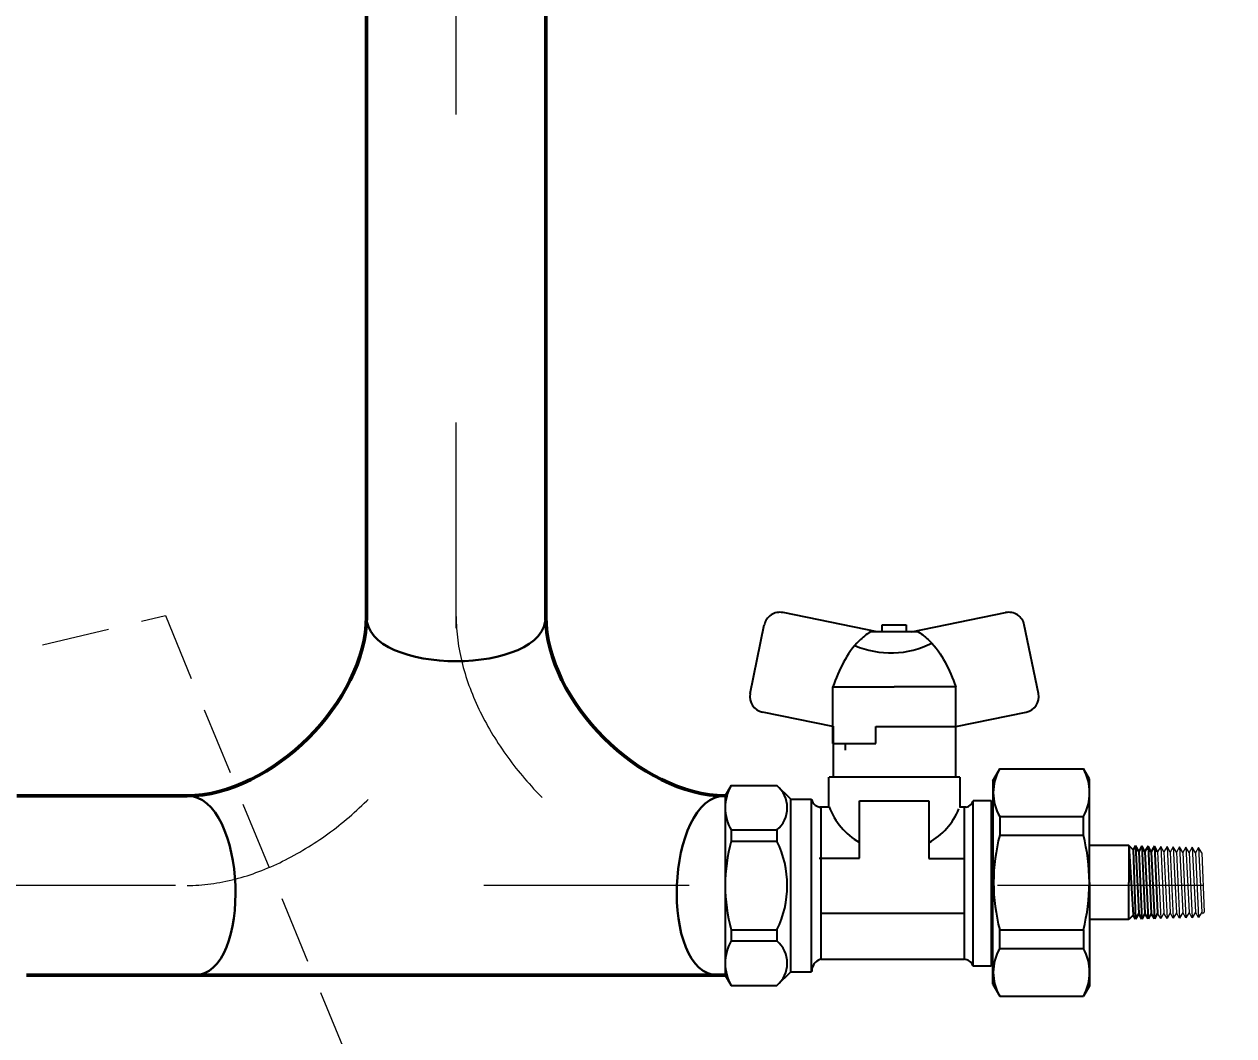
# Model space of a CAD drawing. Header units: millimetres. Extents: x -3929 to 624051, y 52832 to 514950.
# Drawn here: x 35470 to 36600, y 111719 to 112664 of the extents above; entities that cross this region are included whole.
import ezdxf

# ---------------------------------------------------------------- set-up
doc = ezdxf.new("R2010")
doc.units = ezdxf.units.MM
doc.linetypes.add('ACAD_ISO03W100', pattern=[30, 12, -18])
doc.linetypes.add('DASHED2', pattern=[9.525, 6.35, -3.175])
doc.layers.add('Отопление', color=30, linetype='Continuous')

msp = doc.modelspace()

# ---------------------------------------------------------------- linework, layer by layer
at = {"color": 7, "lineweight": 25}
for p, q in [((36267.145, 112096.3), (36179.158, 112114.318)), ((36299.138, 112096.3), (36387.125, 112114.318)), ((36148.557, 112038.731), (36161.672, 112102.777)), ((36271.917, 112096.3), (36271.917, 112102.852)), ((36271.917, 112102.852), (36294.366, 112102.852)), ((36294.366, 112102.852), (36294.366, 112096.3)), ((36417.726, 112038.731), (36404.611, 112102.777)), ((36305.478, 112096.3), (36260.805, 112096.3)), ((36225.661, 111992.096), (36225.661, 112045.097)), ((36225.661, 112045.097), (36283.142, 112045.097)), ((36340.622, 112045.097), (36283.142, 112045.097)), ((36340.622, 112007.819), (36340.622, 112045.097)), ((36225.661, 112007.819), (36160.098, 112021.245)), ((36340.622, 112007.819), (36406.185, 112021.245)), ((36225.661, 112007.819), (36225.661, 111992.096)), ((36265.996, 111992.096), (36265.996, 112007.819)), ((36265.996, 112007.819), (36340.622, 112007.819)), ((36225.661, 111992.096), (36265.996, 111992.096)), ((36237.626, 111985.742), (36237.626, 111992.096))]:
    msp.add_line(p, q, dxfattribs=at)
at = {"color": 0}
for p, q in [((36226.14, 112008.215), (36226.14, 111960.898)), ((36340.622, 111960.898), (36340.622, 112007.819)), ((36222.178, 111960.898), (36344.385, 111960.898)), ((36375.166, 111957.223), (36381.675, 111968.498)), ((36381.675, 111968.498), (36459.788, 111968.498)), ((36465.368, 111958.834), (36459.788, 111968.498)), ((36130.736, 111952.823), (36125.157, 111943.158)), ((36130.736, 111952.823), (36173.479, 111952.823)), ((36186.365, 111939.937), (36173.479, 111952.823)), ((36221.8, 111960.62), (36221.8, 111932.431)), ((36344.325, 111960.546), (36344.325, 111932.363)), ((36375.166, 111957.223), (36375.166, 111862.189)), ((36465.368, 111862.189), (36465.368, 111958.834)), ((36125.157, 111943.158), (36125.157, 111775.64)), ((36186.365, 111778.862), (36186.365, 111939.937)), ((36186.365, 111939.937), (36205.696, 111939.937)), ((36186.365, 111939.937), (36205.696, 111939.937)), ((36205.696, 111778.862), (36205.696, 111939.937)), ((36250.477, 111885.054), (36250.477, 111938.586)), ((36250.477, 111938.586), (36315.453, 111938.586)), ((36315.453, 111938.586), (36315.453, 111884.66)), ((36356.801, 111938.687), (36373.734, 111938.687)), ((36356.801, 111783.894), (36356.801, 111938.554)), ((36373.734, 111938.687), (36373.734, 111783.894)), ((36221.8, 111932.431), (36213.245, 111932.431)), ((36214.448, 111932.043), (36214.448, 111790.527)), ((36350.335, 111932.431), (36344.325, 111932.431)), ((36348.723, 111790.527), (36348.723, 111932.431)), ((36381.675, 111923.741), (36459.788, 111923.741)), ((36381.675, 111923.741), (36381.675, 111906.477)), ((36459.788, 111906.477), (36459.788, 111923.741)), ((36130.736, 111911.246), (36173.479, 111911.246)), ((36130.736, 111911.246), (36173.479, 111911.246)), ((36130.736, 111911.246), (36130.736, 111900.78)), ((36173.479, 111911.246), (36173.479, 111900.78)), ((36381.675, 111906.477), (36459.788, 111906.477)), ((36130.736, 111900.78), (36173.479, 111900.78)), ((36130.736, 111900.78), (36173.479, 111900.78)), ((36502.316, 111896.83), (36465.368, 111896.83)), ((36502.316, 111896.83), (36506.35, 111831.581)), ((36502.316, 111896.83), (36502.316, 111862.189)), ((36506.35, 111892.796), (36502.316, 111896.83)), ((36508.46, 111896.451), (36506.35, 111892.796)), ((36508.46, 111896.451), (36511.447, 111833.099)), ((36511.447, 111891.278), (36508.46, 111896.451)), ((36514.352, 111896.309), (36511.447, 111891.278)), ((36514.352, 111896.309), (36517.339, 111833.241)), ((36517.339, 111891.136), (36514.352, 111896.309)), ((36520.244, 111896.167), (36517.339, 111891.136)), ((36520.244, 111896.167), (36523.231, 111833.383)), ((36523.231, 111890.994), (36520.244, 111896.167)), ((36526.136, 111896.025), (36523.231, 111890.994)), ((36526.136, 111896.025), (36529.122, 111833.525)), ((36529.122, 111890.852), (36526.136, 111896.025)), ((36213.067, 111885.054), (36250.477, 111885.054)), ((36315.453, 111884.66), (36349.319, 111884.66)), ((36506.35, 111892.796), (36508.46, 111827.926)), ((36511.447, 111891.278), (36514.352, 111828.068)), ((36517.339, 111891.136), (36520.244, 111828.21)), ((36523.231, 111890.994), (36526.136, 111828.352)), ((36375.166, 111767.154), (36375.166, 111862.189)), ((36465.368, 111862.189), (36465.368, 111765.543)), ((36502.316, 111827.547), (36502.316, 111862.189)), ((36214.642, 111833.49), (36348.925, 111833.49)), ((36502.316, 111827.547), (36465.368, 111827.547)), ((36506.35, 111831.581), (36502.316, 111827.547)), ((36508.46, 111827.926), (36506.35, 111831.581)), ((36511.447, 111833.099), (36508.46, 111827.926)), ((36514.352, 111828.068), (36511.447, 111833.099)), ((36517.339, 111833.241), (36514.352, 111828.068)), ((36520.244, 111828.21), (36517.339, 111833.241)), ((36523.231, 111833.383), (36520.244, 111828.21)), ((36526.136, 111828.352), (36523.231, 111833.383)), ((36529.122, 111833.525), (36526.136, 111828.352)), ((36130.736, 111818.018), (36173.479, 111818.018)), ((36130.736, 111818.018), (36130.736, 111807.552)), ((36173.479, 111818.018), (36173.479, 111807.552)), ((36381.675, 111817.9), (36459.788, 111817.9)), ((36381.675, 111800.636), (36381.675, 111817.9)), ((36459.788, 111817.9), (36459.788, 111800.636)), ((36130.736, 111807.552), (36173.479, 111807.552)), ((36381.675, 111800.636), (36459.788, 111800.636)), ((36214.448, 111790.527), (36348.723, 111790.527)), ((36373.734, 111783.894), (36356.801, 111783.894)), ((36125.157, 111775.64), (36130.736, 111765.976)), ((36186.365, 111778.862), (36173.479, 111765.976)), ((36186.365, 111778.862), (36205.696, 111778.862)), ((36130.736, 111765.976), (36173.479, 111765.976)), ((36375.166, 111767.154), (36381.675, 111755.879)), ((36465.368, 111765.543), (36459.788, 111755.879)), ((36381.675, 111755.879), (36459.788, 111755.879))]:
    msp.add_line(p, q, dxfattribs=at)
at = {"color": 0, "lineweight": 0}
for p, q in [((36532.027, 111895.883), (36529.122, 111890.852)), ((36532.027, 111895.883), (36535.014, 111833.667)), ((36535.014, 111890.71), (36532.027, 111895.883)), ((36537.919, 111895.741), (36535.014, 111890.71)), ((36537.919, 111895.741), (36540.906, 111833.809)), ((36540.906, 111890.568), (36537.919, 111895.741)), ((36543.811, 111895.599), (36540.906, 111890.568)), ((36543.811, 111895.599), (36546.798, 111833.951)), ((36546.798, 111890.426), (36543.811, 111895.599)), ((36549.703, 111895.457), (36546.798, 111890.426)), ((36549.703, 111895.457), (36552.69, 111834.093)), ((36552.69, 111890.284), (36549.703, 111895.457)), ((36555.595, 111895.315), (36552.69, 111890.284)), ((36555.595, 111895.315), (36558.582, 111834.235)), ((36558.582, 111890.142), (36555.595, 111895.315)), ((36561.487, 111895.173), (36558.582, 111890.142)), ((36561.487, 111895.173), (36564.474, 111834.377)), ((36564.474, 111890), (36561.487, 111895.173)), ((36567.366, 111895.009), (36564.474, 111890)), ((36567.366, 111895.009), (36570.352, 111834.542)), ((36570.352, 111889.835), (36567.366, 111895.009)), ((36529.122, 111890.852), (36532.027, 111828.494)), ((36535.014, 111890.71), (36537.919, 111828.636)), ((36540.906, 111890.568), (36543.811, 111828.778)), ((36546.798, 111890.426), (36549.703, 111828.92)), ((36552.69, 111890.284), (36555.595, 111829.062)), ((36558.582, 111890.142), (36561.487, 111829.204)), ((36564.474, 111890), (36567.366, 111829.368)), ((36570.352, 111889.835), (36572.57, 111834.572)), ((36532.027, 111828.494), (36529.122, 111833.525)), ((36535.014, 111833.667), (36532.027, 111828.494)), ((36537.919, 111828.636), (36535.014, 111833.667)), ((36540.906, 111833.809), (36537.919, 111828.636)), ((36543.811, 111828.778), (36540.906, 111833.809)), ((36546.798, 111833.951), (36543.811, 111828.778)), ((36549.703, 111828.92), (36546.798, 111833.951)), ((36552.69, 111834.093), (36549.703, 111828.92)), ((36555.595, 111829.062), (36552.69, 111834.093)), ((36558.582, 111834.235), (36555.595, 111829.062)), ((36561.487, 111829.204), (36558.582, 111834.235)), ((36564.474, 111834.377), (36561.487, 111829.204)), ((36567.366, 111829.368), (36564.474, 111834.377)), ((36570.352, 111834.542), (36567.366, 111829.368)), ((36571.153, 111833.156), (36570.352, 111834.542)), ((36571.153, 111833.156), (36572.57, 111834.572))]:
    msp.add_line(p, q, dxfattribs=at)
at = {"color": 7, "lineweight": 25}
for centre, radius, start, end in [((36176.186, 112099.805), 14.815, 78.426701, 168.426701), ((36390.097, 112099.805), 14.815, 11.573299, 101.573299), ((36279.808, 112161.596), 84.919, 246.650997, 296.850061), ((36163.07, 112035.759), 14.815, 168.426701, 258.426701), ((36403.213, 112035.759), 14.815, 281.573299, 11.573299)]:
    msp.add_arc(centre, radius, start, end, dxfattribs=at)
at = {"color": 0}
for centre, radius, start, end in [((36420.097, 111946.12), 44.464, 149.781648, 210.218352), ((36419.795, 111946.12), 45.828, 330.770448, 29.229552), ((36166.649, 111932.035), 41.496, 149.935575, 210.064425), ((36155.954, 111932.035), 27.19, 310.131615, 49.868385), ((36215.273, 111942.226), 9.836, 195.038032, 267.004879), ((36347.626, 111941.767), 9.721, 286.178681, 340.787088), ((36283.202, 111956.097), 65.276, 200.721347, 239.912563), ((36283.202, 111956.097), 65.276, 299.608798, 337.489115), ((36547.827, 111862.189), 171.953, 165.074615, 180), ((36286.814, 111862.189), 178.554, 0, 14.361512), ((36281.391, 111859.399), 156.235, 164.641114, 195.358886), ((36089.72, 111859.399), 93.424, 333.708445, 26.291555), ((36547.827, 111862.189), 171.953, 180, 194.925385), ((36286.814, 111862.189), 178.554, 345.638488, 0), ((36166.649, 111786.764), 41.496, 149.935575, 210.064425), ((36155.954, 111786.764), 27.19, 310.131615, 49.868385), ((36420.097, 111778.257), 44.464, 149.781648, 210.218352), ((36419.795, 111778.257), 45.828, 330.770448, 29.229552), ((36217.408, 111779.644), 11.316, 107.052837, 183.533179), ((36347.626, 111780.827), 9.721, 19.212912, 86.549592)]:
    msp.add_arc(centre, radius, start, end, dxfattribs=at)
at = {"color": 7, "lineweight": 25}
for points in [[(36260.805, 112096.3), (36257.001, 112093.944), (36239.625, 112080.116), (36231.845, 112060.605), (36225.661, 112045.097)], [(36305.478, 112096.3), (36309.282, 112093.944), (36326.658, 112080.116), (36334.438, 112060.605), (36340.622, 112045.097)]]:
    msp.add_open_spline(points, degree=3, knots=[217.32380116, 217.32380116, 217.32380116, 217.32380116, 243.18826153, 343.40607417, 343.40607417, 343.40607417, 343.40607417], dxfattribs=at)
at = {"layer": 'Отопление', "color": 7, "linetype": 'DASHED2', "lineweight": 13, "ltscale": 10}
for p, q in [((35302.026, 112039.691), (35602.117, 112111.635)), ((35602.117, 112111.635), (35833.585, 111548.945))]:
    msp.add_line(p, q, dxfattribs=at)
at = {"layer": 'Отопление', "color": 5, "lineweight": 50, "true_color": 0x0000ff}
for points in [[(35957.553, 112110.805), (35957.553, 113125.085)], [(35789.95, 112110.805), (35789.95, 113116.012)], [(35622.346, 111943.201), (35463.187, 111943.201)], [(36125.157, 111943.201), (36125.157, 111943.201)], [(36125.157, 111775.598), (35472.26, 111775.598)]]:
    msp.add_lwpolyline(points, dxfattribs=at)
at = {"layer": 'Отопление', "color": 5, "linetype": 'ACAD_ISO03W100', "lineweight": 13, "ltscale": 16, "true_color": 0x0000ff}
for points in [[(35873.751, 112099.812), (35873.751, 113112.696)], [(36571.573, 111859.399), (34329.195, 111859.399)]]:
    msp.add_lwpolyline(points, dxfattribs=at)
at = {"layer": 'Отопление', "color": 5, "lineweight": 50, "true_color": 0x0000ff}
for points in [[(35622.346, 111943.201), (35701.355, 111943.201), (35789.95, 112031.796), (35789.95, 112110.805)], [(35957.553, 112110.805), (35957.553, 112031.796), (36046.148, 111943.201), (36125.157, 111943.201)]]:
    msp.add_open_spline(points, degree=3, dxfattribs=at)
at = {"layer": 'Отопление', "color": 5, "linetype": 'ACAD_ISO03W100', "lineweight": 13, "ltscale": 16, "true_color": 0x0000ff}
for points in [[(35622.346, 111859.399), (35740.86, 111859.399), (35873.751, 111992.291), (35873.751, 112110.805)], [(35873.751, 112110.805), (35873.751, 111992.291), (36006.643, 111859.399), (36125.157, 111859.399)]]:
    msp.add_open_spline(points, degree=3, dxfattribs=at)
at = {"layer": 'Отопление', "color": 5, "lineweight": 30, "true_color": 0x0000ff}
for points in [[(35957.553, 112110.805), (35957.553, 112054.937), (35789.95, 112054.937), (35789.95, 112110.805)], [(35622.346, 111943.201), (35678.256, 111943.201), (35684.725, 111775.598), (35628.815, 111775.598)], [(36125.157, 111943.201), (36069.247, 111943.201), (36062.778, 111775.598), (36118.688, 111775.598)]]:
    msp.add_open_spline(points, degree=3, dxfattribs=at)

doc.saveas('drawing.dxf')
